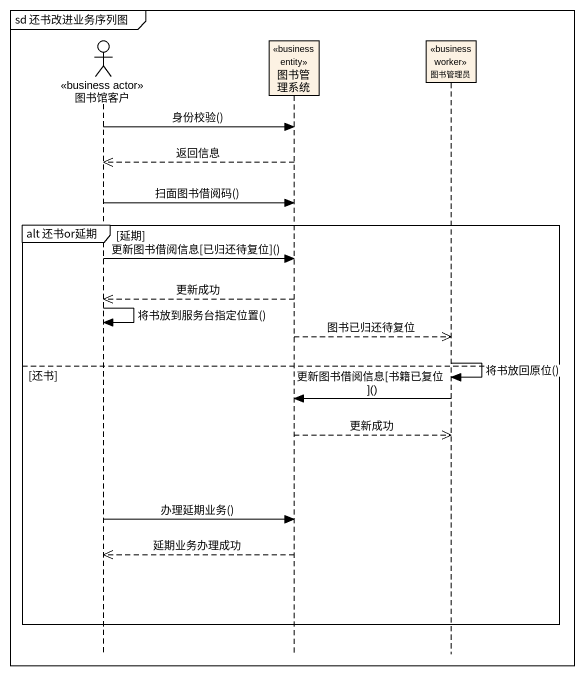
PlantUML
@startuml
mainframe sd 还书改进业务序列图
hide footbox
actor 图书馆客户 <<business actor>>
participant 图书管理系统 <<business entity>>
participant 图书管理员 <<business worker>>

图书馆客户 -> 图书管理系统 : 身份校验()
图书管理系统 -->> 图书馆客户 : 返回信息
图书馆客户 -> 图书管理系统 : 扫面图书借阅码()
group alt 还书or延期 [延期]
  图书馆客户 -> 图书管理系统 : 更新图书借阅信息[已归还待复位]()
  图书管理系统 -->> 图书馆客户 : 更新成功
  图书馆客户 -> 图书馆客户 : 将书放到服务台指定位置()
  图书管理系统 -->> 图书管理员 : 图书已归还待复位
  图书管理员 -> 图书管理员 : 将书放回原位()
else 还书
  图书管理员 -> 图书管理系统 : 更新图书借阅信息[书籍已复位]()
  图书管理系统 -->> 图书管理员 : 更新成功
  图书馆客户 -> 图书管理系统 : 办理延期业务()
  图书管理系统 -->> 图书馆客户 : 延期业务办理成功
end
@enduml
